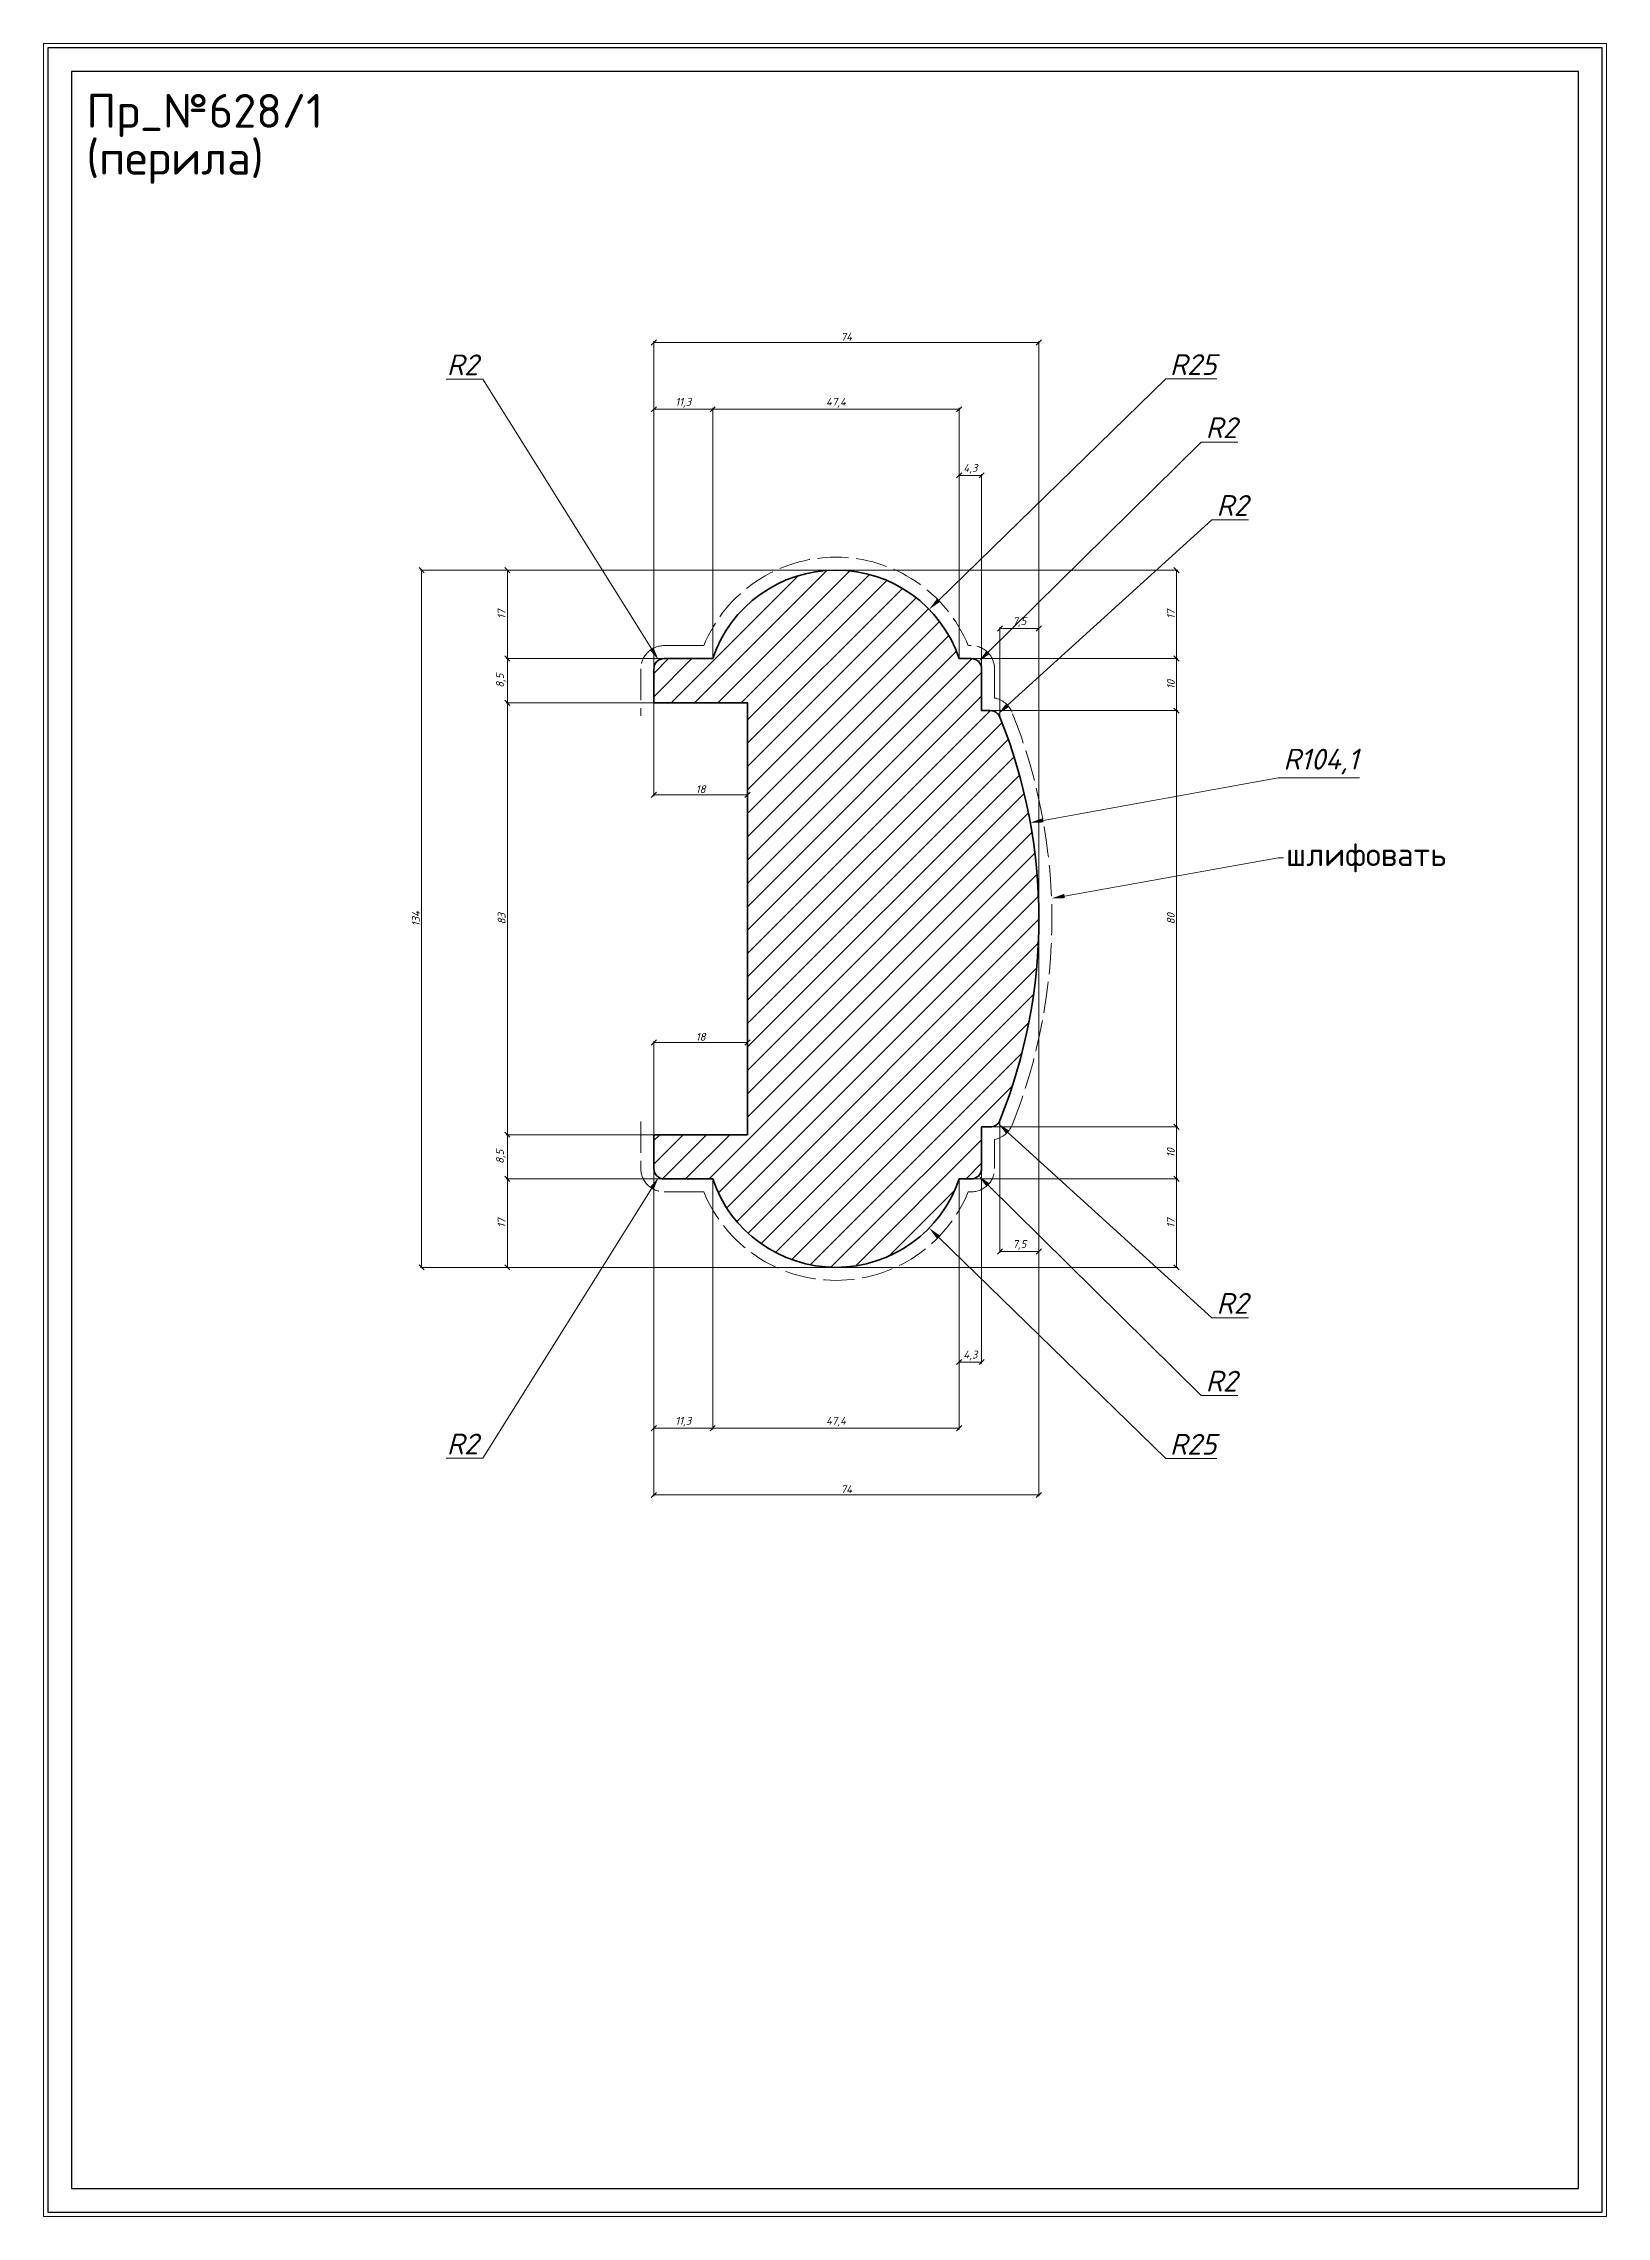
# Model space of a CAD drawing. Header units: millimetres. Extents: x 9236 to 9537, y -884 to -467.
import ezdxf
from ezdxf import colors
from ezdxf.entities.mleader import LeaderData, LeaderLine
from ezdxf.math import Vec2, Vec3

# ---------------------------------------------------------------- set-up
doc = ezdxf.new("R2010")
doc.units = ezdxf.units.MM
doc.linetypes.add('ACAD_ISO02W100', pattern=[15, 12, -3])
doc.layers.get('0').update_dxf_attribs({"lineweight": 13})
for name, color, linetype, lineweight in [('профили', 1, 'Continuous', 35), ('служебный слой ЛИНИИ ПУНКТИРНЫЕ', 7, 'ACAD_ISO02W100', 13), ('служебный слой РАЗМЕРЫ', 7, 'Continuous', 9), ('служебный слой ШТАМП', 7, 'Continuous', 30), ('служебный слой ШТРИХОВКА', 7, 'Continuous', 5)]:
    doc.layers.add(name, color=color, linetype=linetype, lineweight=lineweight)
doc.styles.add('ЕСКД', font='isocpeur.ttf', dxfattribs={"oblique": 15})
doc.styles.add('ЕСКД штамп_текст', font='isocpeur.ttf')
doc.dimstyles.new('ЕСКД', dxfattribs={"dimtxt": 3.5, "dimasz": 2.5, "dimexe": 0.25, "dimexo": 0, "dimgap": 0.35, "dimtad": 1, "dimdec": 1, "dimzin": 9, "dimtxsty": 'ЕСКД', "dimblk": 'OBLIQUE', "dimcen": 0, "dimclrd": 256, "dimclre": 256, "dimclrt": 256, "dimadec": 1, "dimazin": 0, "dimtfac": 1, "dimtdec": 1, "dimtmove": 0, "dimatfit": 3, "dimldrblk": 'DOTSMALL', "dimfxl": 1, "dimlwd": -1, "dimlwe": -1, "dimarcsym": 0})
doc.dimstyles.new('ЕСКД$4', dxfattribs={"dimtxt": 3.5, "dimasz": 2.5, "dimexe": 0.25, "dimexo": 0, "dimgap": 0.35, "dimtad": 1, "dimtoh": 1, "dimdec": 1, "dimzin": 9, "dimtxsty": 'ЕСКД', "dimblk1": 'OBLIQUE', "dimsah": 1, "dimcen": 0, "dimse1": 1, "dimclrd": 256, "dimclre": 256, "dimclrt": 256, "dimadec": 1, "dimazin": 0, "dimtfac": 1, "dimtdec": 1, "dimtofl": 0, "dimtmove": 0, "dimatfit": 3, "dimldrblk": 'DOTSMALL', "dimfxl": 1, "dimlwd": -1, "dimlwe": -1, "dimarcsym": 2})

# ---------------------------------------------------------------- blocks, each defined once
blk = doc.blocks.new('_OBLIQUE')
at = {"color": 0, "linetype": 'ByBlock'}
blk.add_line((-0.5, -0.5), (0.5, 0.5), dxfattribs=at)
blk = doc.blocks.new('*D34')
at = {"layer": 'Defpoints', "color": 0, "transparency": 16777216}
for p in [(9427.58, -579.01), (9420.1, -596.04), (9427.58, -634.79)]:
    blk.add_point(p, dxfattribs=at)
at = {"layer": 'служебный слой РАЗМЕРЫ', "transparency": 16777216}
for p, q in [((9420.1, -596.04), (9420.1, -578.76)), ((9420.1, -579.01), (9427.58, -579.01)), ((9427.58, -634.79), (9427.58, -578.76))]:
    blk.add_line(p, q, dxfattribs=at)
at = {"layer": 'служебный слой РАЗМЕРЫ', "transparency": 16777216, "rotation": 180}
blk.add_blockref('_OBLIQUE', (9420.1, -579.01), dxfattribs=at)
at = {"layer": 'служебный слой РАЗМЕРЫ', "transparency": 16777216}
blk.add_blockref('_OBLIQUE', (9427.58, -579.01), dxfattribs=at)
at = {"layer": 'служебный слой РАЗМЕРЫ', "transparency": 16777216, "insert": (9423.84, -577.76), "char_height": 1.5, "attachment_point": 5, "style": 'ЕСКД'}
blk.add_mtext('7,5', dxfattribs=at)
blk = doc.blocks.new('_DotSmall')
at = {"color": 0, "linetype": 'ByBlock', "lineweight": -3, "const_width": 0.5}
blk.add_lwpolyline([(-0.0625, 0, 1), (0.0625, 0, 1)], format="xyb", close=True, dxfattribs=at)
blk = doc.blocks.new('*D32')
at = {"layer": 'Defpoints', "color": 0, "transparency": 16777216}
for p in [(9412.27, -549.58), (9412.27, -584.79), (9416.58, -586.79)]:
    blk.add_point(p, dxfattribs=at)
at = {"layer": 'служебный слой РАЗМЕРЫ', "transparency": 16777216}
for p, q in [((9412.27, -584.79), (9412.27, -549.33)), ((9416.58, -549.58), (9412.27, -549.58)), ((9416.58, -586.79), (9416.58, -549.33))]:
    blk.add_line(p, q, dxfattribs=at)
at = {"layer": 'служебный слой РАЗМЕРЫ', "transparency": 16777216, "rotation": 180}
blk.add_blockref('_OBLIQUE', (9412.27, -549.58), dxfattribs=at)
at = {"layer": 'служебный слой РАЗМЕРЫ', "transparency": 16777216}
blk.add_blockref('_OBLIQUE', (9416.58, -549.58), dxfattribs=at)
at = {"layer": 'служебный слой РАЗМЕРЫ', "transparency": 16777216, "insert": (9414.42, -548.33), "char_height": 1.5, "attachment_point": 5, "style": 'ЕСКД'}
blk.add_mtext('4,3', dxfattribs=at)
blk = doc.blocks.new('*D31')
at = {"layer": 'Defpoints', "color": 0, "transparency": 16777216}
for p in [(9364.9, -536.88), (9364.9, -584.79), (9412.27, -584.79)]:
    blk.add_point(p, dxfattribs=at)
at = {"layer": 'служебный слой РАЗМЕРЫ', "transparency": 16777216}
for p, q in [((9364.9, -584.79), (9364.9, -536.63)), ((9412.27, -536.88), (9364.9, -536.88)), ((9412.27, -584.79), (9412.27, -536.63))]:
    blk.add_line(p, q, dxfattribs=at)
at = {"layer": 'служебный слой РАЗМЕРЫ', "transparency": 16777216, "rotation": 180}
blk.add_blockref('_OBLIQUE', (9364.9, -536.88), dxfattribs=at)
at = {"layer": 'служебный слой РАЗМЕРЫ', "transparency": 16777216}
blk.add_blockref('_OBLIQUE', (9412.27, -536.88), dxfattribs=at)
at = {"layer": 'служебный слой РАЗМЕРЫ', "transparency": 16777216, "insert": (9388.58, -535.63), "char_height": 1.5, "attachment_point": 5, "style": 'ЕСКД'}
blk.add_mtext('47,4', dxfattribs=at)
blk = doc.blocks.new('*D30')
at = {"layer": 'Defpoints', "color": 0, "transparency": 16777216}
for p in [(9353.58, -524.04), (9353.58, -586.79), (9427.58, -634.79)]:
    blk.add_point(p, dxfattribs=at)
at = {"layer": 'служебный слой РАЗМЕРЫ', "transparency": 16777216}
for p, q in [((9353.58, -586.79), (9353.58, -523.79)), ((9427.58, -524.04), (9353.58, -524.04)), ((9427.58, -634.79), (9427.58, -523.79))]:
    blk.add_line(p, q, dxfattribs=at)
at = {"layer": 'служебный слой РАЗМЕРЫ', "transparency": 16777216, "rotation": 180}
blk.add_blockref('_OBLIQUE', (9353.58, -524.04), dxfattribs=at)
at = {"layer": 'служебный слой РАЗМЕРЫ', "transparency": 16777216}
blk.add_blockref('_OBLIQUE', (9427.58, -524.04), dxfattribs=at)
at = {"layer": 'служебный слой РАЗМЕРЫ', "transparency": 16777216, "insert": (9390.58, -522.94), "char_height": 1.5, "attachment_point": 5, "style": 'ЕСКД'}
blk.add_mtext('74', dxfattribs=at)
blk = doc.blocks.new('*D29')
at = {"layer": 'Defpoints', "color": 0, "transparency": 16777216}
for p in [(9364.9, -536.88), (9353.58, -586.79), (9364.9, -584.79)]:
    blk.add_point(p, dxfattribs=at)
at = {"layer": 'служебный слой РАЗМЕРЫ', "transparency": 16777216}
for p, q in [((9353.58, -586.79), (9353.58, -536.63)), ((9353.58, -536.88), (9364.9, -536.88)), ((9364.9, -584.79), (9364.9, -536.63))]:
    blk.add_line(p, q, dxfattribs=at)
at = {"layer": 'служебный слой РАЗМЕРЫ', "transparency": 16777216, "rotation": 180}
blk.add_blockref('_OBLIQUE', (9353.58, -536.88), dxfattribs=at)
at = {"layer": 'служебный слой РАЗМЕРЫ', "transparency": 16777216}
blk.add_blockref('_OBLIQUE', (9364.9, -536.88), dxfattribs=at)
at = {"layer": 'служебный слой РАЗМЕРЫ', "transparency": 16777216, "insert": (9359.24, -535.63), "char_height": 1.5, "attachment_point": 5, "style": 'ЕСКД'}
blk.add_mtext('11,3', dxfattribs=at)
blk = doc.blocks.new('*D28')
at = {"layer": 'Defpoints', "color": 0, "transparency": 16777216}
for p in [(9354.51, -585.09), (9355.58, -586.79)]:
    blk.add_point(p, dxfattribs=at)
at = {"layer": 'служебный слой РАЗМЕРЫ', "transparency": 16777216}
for p, q in [((9313.67, -531.09), (9320.69, -531.09)), ((9320.69, -531.09), (9353.19, -582.97))]:
    blk.add_line(p, q, dxfattribs=at)
blk.add_solid([(9353.54, -582.75), (9352.83, -583.19), (9354.51, -585.09)], dxfattribs=at)
at = {"layer": 'служебный слой РАЗМЕРЫ', "transparency": 16777216, "insert": (9316.81, -528.34), "char_height": 4, "attachment_point": 5, "style": 'ЕСКД'}
blk.add_mtext('R2', dxfattribs=at)
blk = doc.blocks.new('*D27')
at = {"layer": 'Defpoints', "color": 0, "transparency": 16777216}
for p in [(9418.25, -596.8), (9419.73, -595.45)]:
    blk.add_point(p, dxfattribs=at)
at = {"layer": 'служебный слой РАЗМЕРЫ', "transparency": 16777216}
for p, q in [((9460.85, -558.12), (9421.58, -593.77)), ((9467.88, -558.12), (9460.85, -558.12))]:
    blk.add_line(p, q, dxfattribs=at)
blk.add_solid([(9421.3, -593.46), (9421.86, -594.08), (9419.73, -595.45)], dxfattribs=at)
at = {"layer": 'служебный слой РАЗМЕРЫ', "transparency": 16777216, "insert": (9464.74, -555.37), "char_height": 4, "attachment_point": 5, "style": 'ЕСКД'}
blk.add_mtext('R2', dxfattribs=at)
blk = doc.blocks.new('*D26')
at = {"layer": 'Defpoints', "color": 0, "transparency": 16777216}
for p in [(9414.58, -586.79), (9416.01, -585.38)]:
    blk.add_point(p, dxfattribs=at)
at = {"layer": 'служебный слой РАЗМЕРЫ', "transparency": 16777216}
for p, q in [((9458.76, -543.17), (9417.78, -583.63)), ((9465.79, -543.17), (9458.76, -543.17))]:
    blk.add_line(p, q, dxfattribs=at)
blk.add_solid([(9417.49, -583.33), (9418.08, -583.92), (9416.01, -585.38)], dxfattribs=at)
at = {"layer": 'служебный слой РАЗМЕРЫ', "transparency": 16777216, "insert": (9462.65, -540.42), "char_height": 4, "attachment_point": 5, "style": 'ЕСКД'}
blk.add_mtext('R2', dxfattribs=at)
blk = doc.blocks.new('*D25')
at = {"layer": 'Defpoints', "color": 0, "transparency": 16777216}
for p in [(9406.49, -575.34), (9388.58, -592.79)]:
    blk.add_point(p, dxfattribs=at)
at = {"layer": 'служебный слой РАЗМЕРЫ', "transparency": 16777216}
for p, q in [((9451.96, -531.04), (9408.28, -573.6)), ((9461.78, -531.04), (9451.96, -531.04))]:
    blk.add_line(p, q, dxfattribs=at)
blk.add_solid([(9407.99, -573.3), (9408.57, -573.89), (9406.49, -575.34)], dxfattribs=at)
at = {"layer": 'служебный слой РАЗМЕРЫ', "transparency": 16777216, "insert": (9457.24, -528.29), "char_height": 4, "attachment_point": 5, "style": 'ЕСКД'}
blk.add_mtext('R25', dxfattribs=at)
blk = doc.blocks.new('*D24')
at = {"layer": 'Defpoints', "color": 0, "transparency": 16777216}
for p in [(9354.51, -684.48), (9355.58, -682.79)]:
    blk.add_point(p, dxfattribs=at)
at = {"layer": 'служебный слой РАЗМЕРЫ', "transparency": 16777216}
for p, q in [((9320.69, -738.49), (9353.19, -686.6)), ((9313.67, -738.49), (9320.69, -738.49))]:
    blk.add_line(p, q, dxfattribs=at)
blk.add_solid([(9352.83, -686.38), (9353.54, -686.82), (9354.51, -684.48)], dxfattribs=at)
at = {"layer": 'служебный слой РАЗМЕРЫ', "transparency": 16777216, "insert": (9316.81, -735.74), "char_height": 4, "attachment_point": 5, "style": 'ЕСКД'}
blk.add_mtext('R2', dxfattribs=at)
blk = doc.blocks.new('*D23')
at = {"layer": 'Defpoints', "color": 0, "transparency": 16777216}
for p in [(9425.93, -616.32), (9323.48, -634.79)]:
    blk.add_point(p, dxfattribs=at)
at = {"layer": 'служебный слой РАЗМЕРЫ', "transparency": 16777216}
for p, q in [((9473.58, -607.74), (9428.39, -615.88)), ((9489.2, -607.74), (9473.58, -607.74))]:
    blk.add_line(p, q, dxfattribs=at)
blk.add_solid([(9428.32, -615.47), (9428.47, -616.29), (9425.93, -616.32)], dxfattribs=at)
at = {"layer": 'служебный слой РАЗМЕРЫ', "transparency": 16777216, "insert": (9481.77, -604.59), "char_height": 4, "attachment_point": 5, "style": 'ЕСКД'}
blk.add_mtext('R104,1', dxfattribs=at)
blk = doc.blocks.new('*D22')
at = {"layer": 'Defpoints', "color": 0, "transparency": 16777216}
for p in [(9418.25, -672.78), (9419.73, -674.12)]:
    blk.add_point(p, dxfattribs=at)
at = {"layer": 'служебный слой РАЗМЕРЫ', "transparency": 16777216}
for p, q in [((9460.85, -711.46), (9421.58, -675.8)), ((9467.88, -711.46), (9460.85, -711.46))]:
    blk.add_line(p, q, dxfattribs=at)
blk.add_solid([(9421.86, -675.5), (9421.3, -676.11), (9419.73, -674.12)], dxfattribs=at)
at = {"layer": 'служебный слой РАЗМЕРЫ', "transparency": 16777216, "insert": (9464.74, -708.71), "char_height": 4, "attachment_point": 5, "style": 'ЕСКД'}
blk.add_mtext('R2', dxfattribs=at)
blk = doc.blocks.new('*D21')
at = {"layer": 'Defpoints', "color": 0, "transparency": 16777216}
for p in [(9414.58, -682.79), (9416.01, -684.19)]:
    blk.add_point(p, dxfattribs=at)
at = {"layer": 'служебный слой РАЗМЕРЫ', "transparency": 16777216}
for p, q in [((9458.76, -726.41), (9417.78, -685.95)), ((9465.79, -726.41), (9458.76, -726.41))]:
    blk.add_line(p, q, dxfattribs=at)
blk.add_solid([(9418.08, -685.65), (9417.49, -686.25), (9416.01, -684.19)], dxfattribs=at)
at = {"layer": 'служебный слой РАЗМЕРЫ', "transparency": 16777216, "insert": (9462.65, -723.66), "char_height": 4, "attachment_point": 5, "style": 'ЕСКД'}
blk.add_mtext('R2', dxfattribs=at)
blk = doc.blocks.new('*D20')
at = {"layer": 'Defpoints', "color": 0, "transparency": 16777216}
for p in [(9388.58, -676.79), (9406.49, -694.23)]:
    blk.add_point(p, dxfattribs=at)
at = {"layer": 'служебный слой РАЗМЕРЫ', "transparency": 16777216}
for p, q in [((9451.96, -738.54), (9408.28, -695.98)), ((9461.78, -738.54), (9451.96, -738.54))]:
    blk.add_line(p, q, dxfattribs=at)
blk.add_solid([(9408.57, -695.68), (9407.99, -696.28), (9406.49, -694.23)], dxfattribs=at)
at = {"layer": 'служебный слой РАЗМЕРЫ', "transparency": 16777216, "insert": (9457.24, -735.79), "char_height": 4, "attachment_point": 5, "style": 'ЕСКД'}
blk.add_mtext('R25', dxfattribs=at)
blk = doc.blocks.new('*D19')
at = {"layer": 'Defpoints', "color": 0, "transparency": 16777216}
for p in [(9412.27, -684.79), (9416.58, -682.79), (9412.27, -719.99)]:
    blk.add_point(p, dxfattribs=at)
at = {"layer": 'служебный слой РАЗМЕРЫ', "transparency": 16777216}
for p, q in [((9412.27, -684.79), (9412.27, -720.24)), ((9416.58, -682.79), (9416.58, -720.24)), ((9416.58, -719.99), (9412.27, -719.99))]:
    blk.add_line(p, q, dxfattribs=at)
at = {"layer": 'служебный слой РАЗМЕРЫ', "transparency": 16777216, "rotation": 180}
blk.add_blockref('_OBLIQUE', (9412.27, -719.99), dxfattribs=at)
at = {"layer": 'служебный слой РАЗМЕРЫ', "transparency": 16777216}
blk.add_blockref('_OBLIQUE', (9416.58, -719.99), dxfattribs=at)
at = {"layer": 'служебный слой РАЗМЕРЫ', "transparency": 16777216, "insert": (9414.42, -718.74), "char_height": 1.5, "attachment_point": 5, "style": 'ЕСКД'}
blk.add_mtext('4,3', dxfattribs=at)
blk = doc.blocks.new('*D18')
at = {"layer": 'Defpoints', "color": 0, "transparency": 16777216}
for p in [(9364.9, -684.79), (9412.27, -684.79), (9364.9, -732.7)]:
    blk.add_point(p, dxfattribs=at)
at = {"layer": 'служебный слой РАЗМЕРЫ', "transparency": 16777216}
for p, q in [((9364.9, -684.79), (9364.9, -732.95)), ((9412.27, -684.79), (9412.27, -732.95)), ((9412.27, -732.7), (9364.9, -732.7))]:
    blk.add_line(p, q, dxfattribs=at)
at = {"layer": 'служебный слой РАЗМЕРЫ', "transparency": 16777216, "rotation": 180}
blk.add_blockref('_OBLIQUE', (9364.9, -732.7), dxfattribs=at)
at = {"layer": 'служебный слой РАЗМЕРЫ', "transparency": 16777216}
blk.add_blockref('_OBLIQUE', (9412.27, -732.7), dxfattribs=at)
at = {"layer": 'служебный слой РАЗМЕРЫ', "transparency": 16777216, "insert": (9388.58, -731.45), "char_height": 1.5, "attachment_point": 5, "style": 'ЕСКД'}
blk.add_mtext('47,4', dxfattribs=at)
blk = doc.blocks.new('*D17')
at = {"layer": 'Defpoints', "color": 0, "transparency": 16777216}
for p in [(9308.96, -567.79), (9386.58, -567.79), (9388.58, -701.79)]:
    blk.add_point(p, dxfattribs=at)
at = {"layer": 'служебный слой РАЗМЕРЫ', "transparency": 16777216}
for p, q in [((9386.58, -567.79), (9308.71, -567.79)), ((9308.96, -701.79), (9308.96, -567.79)), ((9388.58, -701.79), (9308.71, -701.79))]:
    blk.add_line(p, q, dxfattribs=at)
for p, rotation in [((9308.96, -567.79), 90), ((9308.96, -701.79), 270)]:
    blk.add_blockref('_OBLIQUE', p, dxfattribs=dict(at, rotation=rotation))
at = {"layer": 'служебный слой РАЗМЕРЫ', "transparency": 16777216, "insert": (9307.86, -634.79), "char_height": 1.5, "attachment_point": 5, "rotation": 90, "style": 'ЕСКД'}
blk.add_mtext('134', dxfattribs=at)
blk = doc.blocks.new('*D16')
at = {"layer": 'Defpoints', "color": 0, "transparency": 16777216}
for p in [(9388.58, -567.79), (9454.04, -567.79), (9414.58, -584.79)]:
    blk.add_point(p, dxfattribs=at)
at = {"layer": 'служебный слой РАЗМЕРЫ', "transparency": 16777216}
for p, q in [((9388.58, -567.79), (9454.29, -567.79)), ((9454.04, -584.79), (9454.04, -567.79)), ((9414.58, -584.79), (9454.29, -584.79))]:
    blk.add_line(p, q, dxfattribs=at)
for p, rotation in [((9454.04, -567.79), 90), ((9454.04, -584.79), 270)]:
    blk.add_blockref('_OBLIQUE', p, dxfattribs=dict(at, rotation=rotation))
at = {"layer": 'служебный слой РАЗМЕРЫ', "transparency": 16777216, "insert": (9452.94, -576.29), "char_height": 1.5, "attachment_point": 5, "rotation": 90, "style": 'ЕСКД'}
blk.add_mtext('17', dxfattribs=at)
blk = doc.blocks.new('*D15')
at = {"layer": 'Defpoints', "color": 0, "transparency": 16777216}
for p in [(9414.58, -584.79), (9454.04, -584.79), (9418.25, -594.8)]:
    blk.add_point(p, dxfattribs=at)
at = {"layer": 'служебный слой РАЗМЕРЫ', "transparency": 16777216}
for p, q in [((9414.58, -584.79), (9454.29, -584.79)), ((9454.04, -594.8), (9454.04, -584.79)), ((9418.25, -594.8), (9454.29, -594.8))]:
    blk.add_line(p, q, dxfattribs=at)
for p, rotation in [((9454.04, -584.79), 90), ((9454.04, -594.8), 270)]:
    blk.add_blockref('_OBLIQUE', p, dxfattribs=dict(at, rotation=rotation))
at = {"layer": 'служебный слой РАЗМЕРЫ', "transparency": 16777216, "insert": (9452.94, -589.79), "char_height": 1.5, "attachment_point": 5, "rotation": 90, "style": 'ЕСКД'}
blk.add_mtext('10', dxfattribs=at)
blk = doc.blocks.new('*D14')
at = {"layer": 'Defpoints', "color": 0, "transparency": 16777216}
for p in [(9418.25, -594.8), (9454.04, -594.8), (9418.25, -674.78)]:
    blk.add_point(p, dxfattribs=at)
at = {"layer": 'служебный слой РАЗМЕРЫ', "transparency": 16777216}
for p, q in [((9418.25, -594.8), (9454.29, -594.8)), ((9454.04, -674.78), (9454.04, -594.8)), ((9418.25, -674.78), (9454.29, -674.78))]:
    blk.add_line(p, q, dxfattribs=at)
for p, rotation in [((9454.04, -594.8), 90), ((9454.04, -674.78), 270)]:
    blk.add_blockref('_OBLIQUE', p, dxfattribs=dict(at, rotation=rotation))
at = {"layer": 'служебный слой РАЗМЕРЫ', "transparency": 16777216, "insert": (9452.94, -634.79), "char_height": 1.5, "attachment_point": 5, "rotation": 90, "style": 'ЕСКД'}
blk.add_mtext('80', dxfattribs=at)
blk = doc.blocks.new('*D13')
at = {"layer": 'Defpoints', "color": 0, "transparency": 16777216}
for p in [(9418.25, -674.78), (9454.04, -674.78), (9414.58, -684.79)]:
    blk.add_point(p, dxfattribs=at)
at = {"layer": 'служебный слой РАЗМЕРЫ', "transparency": 16777216}
for p, q in [((9418.25, -674.78), (9454.29, -674.78)), ((9454.04, -684.79), (9454.04, -674.78)), ((9414.58, -684.79), (9454.29, -684.79))]:
    blk.add_line(p, q, dxfattribs=at)
for p, rotation in [((9454.04, -674.78), 90), ((9454.04, -684.79), 270)]:
    blk.add_blockref('_OBLIQUE', p, dxfattribs=dict(at, rotation=rotation))
at = {"layer": 'служебный слой РАЗМЕРЫ', "transparency": 16777216, "insert": (9452.94, -679.78), "char_height": 1.5, "attachment_point": 5, "rotation": 90, "style": 'ЕСКД'}
blk.add_mtext('10', dxfattribs=at)
blk = doc.blocks.new('*D12')
at = {"layer": 'Defpoints', "color": 0, "transparency": 16777216}
for p in [(9414.58, -684.79), (9454.04, -684.79), (9388.58, -701.79)]:
    blk.add_point(p, dxfattribs=at)
at = {"layer": 'служебный слой РАЗМЕРЫ', "transparency": 16777216}
for p, q in [((9414.58, -684.79), (9454.29, -684.79)), ((9454.04, -701.79), (9454.04, -684.79)), ((9388.58, -701.79), (9454.29, -701.79))]:
    blk.add_line(p, q, dxfattribs=at)
for p, rotation in [((9454.04, -684.79), 90), ((9454.04, -701.79), 270)]:
    blk.add_blockref('_OBLIQUE', p, dxfattribs=dict(at, rotation=rotation))
at = {"layer": 'служебный слой РАЗМЕРЫ', "transparency": 16777216, "insert": (9452.94, -693.29), "char_height": 1.5, "attachment_point": 5, "rotation": 90, "style": 'ЕСКД'}
blk.add_mtext('17', dxfattribs=at)
blk = doc.blocks.new('*D10')
at = {"layer": 'Defpoints', "color": 0, "transparency": 16777216}
for p in [(9325.43, -567.79), (9388.58, -567.79), (9355.58, -584.79)]:
    blk.add_point(p, dxfattribs=at)
at = {"layer": 'служебный слой РАЗМЕРЫ', "transparency": 16777216}
for p, q in [((9388.58, -567.79), (9325.18, -567.79)), ((9325.43, -584.79), (9325.43, -567.79)), ((9355.58, -584.79), (9325.18, -584.79))]:
    blk.add_line(p, q, dxfattribs=at)
for p, rotation in [((9325.43, -567.79), 90), ((9325.43, -584.79), 270)]:
    blk.add_blockref('_OBLIQUE', p, dxfattribs=dict(at, rotation=rotation))
at = {"layer": 'служебный слой РАЗМЕРЫ', "transparency": 16777216, "insert": (9324.33, -576.29), "char_height": 1.5, "attachment_point": 5, "rotation": 90, "style": 'ЕСКД'}
blk.add_mtext('17', dxfattribs=at)
blk = doc.blocks.new('*D9')
at = {"layer": 'Defpoints', "color": 0, "transparency": 16777216}
for p in [(9325.43, -584.79), (9355.58, -584.79), (9353.58, -593.29)]:
    blk.add_point(p, dxfattribs=at)
at = {"layer": 'служебный слой РАЗМЕРЫ', "transparency": 16777216}
for p, q in [((9355.58, -584.79), (9325.18, -584.79)), ((9325.43, -593.29), (9325.43, -584.79)), ((9353.58, -593.29), (9325.18, -593.29))]:
    blk.add_line(p, q, dxfattribs=at)
for p, rotation in [((9325.43, -584.79), 90), ((9325.43, -593.29), 270)]:
    blk.add_blockref('_OBLIQUE', p, dxfattribs=dict(at, rotation=rotation))
at = {"layer": 'служебный слой РАЗМЕРЫ', "transparency": 16777216, "insert": (9324.18, -589.04), "char_height": 1.5, "attachment_point": 5, "rotation": 90, "style": 'ЕСКД'}
blk.add_mtext('8,5', dxfattribs=at)
blk = doc.blocks.new('*D8')
at = {"layer": 'Defpoints', "color": 0, "transparency": 16777216}
for p in [(9325.43, -593.29), (9353.58, -593.29), (9353.58, -676.29)]:
    blk.add_point(p, dxfattribs=at)
at = {"layer": 'служебный слой РАЗМЕРЫ', "transparency": 16777216}
for p, q in [((9353.58, -593.29), (9325.18, -593.29)), ((9325.43, -676.29), (9325.43, -593.29)), ((9353.58, -676.29), (9325.18, -676.29))]:
    blk.add_line(p, q, dxfattribs=at)
for p, rotation in [((9325.43, -593.29), 90), ((9325.43, -676.29), 270)]:
    blk.add_blockref('_OBLIQUE', p, dxfattribs=dict(at, rotation=rotation))
at = {"layer": 'служебный слой РАЗМЕРЫ', "transparency": 16777216, "insert": (9324.33, -634.79), "char_height": 1.5, "attachment_point": 5, "rotation": 90, "style": 'ЕСКД'}
blk.add_mtext('83', dxfattribs=at)
blk = doc.blocks.new('*D7')
at = {"layer": 'Defpoints', "color": 0, "transparency": 16777216}
for p in [(9325.43, -676.29), (9353.58, -676.29), (9355.58, -684.79)]:
    blk.add_point(p, dxfattribs=at)
at = {"layer": 'служебный слой РАЗМЕРЫ', "transparency": 16777216}
for p, q in [((9353.58, -676.29), (9325.18, -676.29)), ((9325.43, -684.79), (9325.43, -676.29)), ((9355.58, -684.79), (9325.18, -684.79))]:
    blk.add_line(p, q, dxfattribs=at)
for p, rotation in [((9325.43, -676.29), 90), ((9325.43, -684.79), 270)]:
    blk.add_blockref('_OBLIQUE', p, dxfattribs=dict(at, rotation=rotation))
at = {"layer": 'служебный слой РАЗМЕРЫ', "transparency": 16777216, "insert": (9324.18, -680.54), "char_height": 1.5, "attachment_point": 5, "rotation": 90, "style": 'ЕСКД'}
blk.add_mtext('8,5', dxfattribs=at)
blk = doc.blocks.new('*D6')
at = {"layer": 'Defpoints', "color": 0, "transparency": 16777216}
for p in [(9325.43, -684.79), (9355.58, -684.79), (9388.58, -701.79)]:
    blk.add_point(p, dxfattribs=at)
at = {"layer": 'служебный слой РАЗМЕРЫ', "transparency": 16777216}
for p, q in [((9355.58, -684.79), (9325.18, -684.79)), ((9325.43, -701.79), (9325.43, -684.79)), ((9388.58, -701.79), (9325.18, -701.79))]:
    blk.add_line(p, q, dxfattribs=at)
for p, rotation in [((9325.43, -684.79), 90), ((9325.43, -701.79), 270)]:
    blk.add_blockref('_OBLIQUE', p, dxfattribs=dict(at, rotation=rotation))
at = {"layer": 'служебный слой РАЗМЕРЫ', "transparency": 16777216, "insert": (9324.33, -693.29), "char_height": 1.5, "attachment_point": 5, "rotation": 90, "style": 'ЕСКД'}
blk.add_mtext('17', dxfattribs=at)
blk = doc.blocks.new('*D5')
at = {"layer": 'Defpoints', "color": 0, "transparency": 16777216}
for p in [(9427.58, -634.79), (9353.58, -682.79), (9353.58, -745.53)]:
    blk.add_point(p, dxfattribs=at)
at = {"layer": 'служебный слой РАЗМЕРЫ', "transparency": 16777216}
for p, q in [((9427.58, -634.79), (9427.58, -745.78)), ((9353.58, -682.79), (9353.58, -745.78)), ((9427.58, -745.53), (9353.58, -745.53))]:
    blk.add_line(p, q, dxfattribs=at)
at = {"layer": 'служебный слой РАЗМЕРЫ', "transparency": 16777216, "rotation": 180}
blk.add_blockref('_OBLIQUE', (9353.58, -745.53), dxfattribs=at)
at = {"layer": 'служебный слой РАЗМЕРЫ', "transparency": 16777216}
blk.add_blockref('_OBLIQUE', (9427.58, -745.53), dxfattribs=at)
at = {"layer": 'служебный слой РАЗМЕРЫ', "transparency": 16777216, "insert": (9390.58, -744.43), "char_height": 1.5, "attachment_point": 5, "style": 'ЕСКД'}
blk.add_mtext('74', dxfattribs=at)
blk = doc.blocks.new('*D4')
at = {"layer": 'Defpoints', "color": 0, "transparency": 16777216}
for p in [(9427.58, -634.79), (9420.1, -673.54), (9427.58, -698.73)]:
    blk.add_point(p, dxfattribs=at)
at = {"layer": 'служебный слой РАЗМЕРЫ', "transparency": 16777216}
for p, q in [((9427.58, -634.79), (9427.58, -698.98)), ((9420.1, -673.54), (9420.1, -698.98)), ((9420.1, -698.73), (9427.58, -698.73))]:
    blk.add_line(p, q, dxfattribs=at)
at = {"layer": 'служебный слой РАЗМЕРЫ', "transparency": 16777216, "rotation": 180}
blk.add_blockref('_OBLIQUE', (9420.1, -698.73), dxfattribs=at)
at = {"layer": 'служебный слой РАЗМЕРЫ', "transparency": 16777216}
blk.add_blockref('_OBLIQUE', (9427.58, -698.73), dxfattribs=at)
at = {"layer": 'служебный слой РАЗМЕРЫ', "transparency": 16777216, "insert": (9423.84, -697.48), "char_height": 1.5, "attachment_point": 5, "style": 'ЕСКД'}
blk.add_mtext('7,5', dxfattribs=at)
blk = doc.blocks.new('*D3')
at = {"layer": 'Defpoints', "color": 0, "transparency": 16777216}
for p in [(9353.58, -682.79), (9364.9, -684.79), (9364.9, -732.7)]:
    blk.add_point(p, dxfattribs=at)
at = {"layer": 'служебный слой РАЗМЕРЫ', "transparency": 16777216}
for p, q in [((9353.58, -682.79), (9353.58, -732.95)), ((9364.9, -684.79), (9364.9, -732.95)), ((9353.58, -732.7), (9364.9, -732.7))]:
    blk.add_line(p, q, dxfattribs=at)
at = {"layer": 'служебный слой РАЗМЕРЫ', "transparency": 16777216, "rotation": 180}
blk.add_blockref('_OBLIQUE', (9353.58, -732.7), dxfattribs=at)
at = {"layer": 'служебный слой РАЗМЕРЫ', "transparency": 16777216}
blk.add_blockref('_OBLIQUE', (9364.9, -732.7), dxfattribs=at)
at = {"layer": 'служебный слой РАЗМЕРЫ', "transparency": 16777216, "insert": (9359.24, -731.45), "char_height": 1.5, "attachment_point": 5, "style": 'ЕСКД'}
blk.add_mtext('11,3', dxfattribs=at)

msp = doc.modelspace()

# ---------------------------------------------------------------- hatches: boundary and pattern name
at = {"layer": 'служебный слой ШТРИХОВКА'}
h = msp.add_hatch(dxfattribs=at)
h.set_pattern_fill('ANSI31', color=256, style=0)
h.set_pattern_definition([(45, (9618.299, -228.6243), (-2.245064, 2.245064), [])])
h.paths.add_polyline_path([(9420.1, -596.04, 0.304284), (9418.25, -594.8), (9416.58, -594.8), (9416.58, -586.79, 0.414214), (9414.58, -584.79), (9413.58, -584.79), (9412.27, -584.79, 0.717741), (9364.9, -584.79), (9363.58, -584.79), (9358.58, -584.79), (9355.58, -584.79, 0.414214), (9353.58, -586.79), (9353.58, -593.29), (9371.58, -593.29), (9371.58, -676.29), (9353.58, -676.29), (9353.58, -682.79, 0.414214), (9355.58, -684.79), (9358.58, -684.79), (9363.58, -684.79), (9364.9, -684.79, 0.717741), (9412.27, -684.79), (9413.58, -684.79), (9414.58, -684.79, 0.414214), (9416.58, -682.79), (9416.58, -674.78), (9418.25, -674.78, 0.304284), (9420.1, -673.54, 0.193058)])

# ---------------------------------------------------------------- linework, layer by layer
at = {"layer": 'профили'}
msp.add_lwpolyline([(9353.58, -676.29), (9353.58, -682.79, 0.414214), (9355.58, -684.79), (9358.58, -684.79), (9363.58, -684.79), (9364.9, -684.79, 0.717741), (9412.27, -684.79), (9413.58, -684.79), (9414.58, -684.79, 0.414214), (9416.58, -682.79), (9416.58, -674.78), (9418.25, -674.78, 0.304284), (9420.1, -673.54, 0.193058), (9420.1, -596.04, 0.304284), (9418.25, -594.8), (9416.58, -594.8), (9416.58, -586.79, 0.414214), (9414.58, -584.79), (9413.58, -584.79), (9412.27, -584.79, 0.717741), (9364.9, -584.79), (9363.58, -584.79), (9358.58, -584.79), (9355.58, -584.79, 0.414214), (9353.58, -586.79), (9353.58, -593.29), (9371.58, -593.29), (9371.58, -676.29)], format="xyb", close=True, dxfattribs=at)
at = {"layer": 'служебный слой ЛИНИИ ПУНКТИРНЫЕ', "ltscale": 0.5}
msp.add_lwpolyline([(9351.08, -673.79), (9351.08, -682.79, 0.414214), (9355.58, -687.29), (9358.58, -687.29), (9363.17, -687.29, 0.668856), (9414, -687.29), (9414.58, -687.29, 0.414214), (9419.08, -682.79), (9419.08, -677.2, 0.254883), (9422.42, -674.48, 0.193097), (9422.42, -595.1, 0.254883), (9419.08, -592.37), (9419.08, -586.79, 0.414214), (9414.58, -582.29), (9414, -582.29, 0.668856), (9363.17, -582.29), (9358.58, -582.29), (9355.58, -582.29, 0.414214), (9351.08, -586.79), (9351.08, -595.79)], format="xyb", dxfattribs=at)
at = {"layer": 'служебный слой ШТАМП', "color": 6, "lineweight": 5, "ltscale": 100}
msp.add_lwpolyline([(9536.68, -466.58), (9236.27, -466.58), (9236.27, -884.21), (9536.68, -884.21)], close=True, dxfattribs=at)
at = {"layer": 'служебный слой ШТАМП', "ltscale": 100}
for points in [[(9535.82, -467.44), (9237.14, -467.44), (9237.14, -883.35), (9535.82, -883.35)], [(9531.29, -471.97), (9241.67, -471.97), (9241.67, -878.82), (9531.29, -878.82)]]:
    msp.add_lwpolyline(points, close=True, dxfattribs=at)

# ---------------------------------------------------------------- texts
at = {"layer": 'служебный слой РАЗМЕРЫ', "char_height": 6.5, "attachment_point": 1, "style": 'ЕСКД штамп_текст'}
for s, insert in [('{\\fISOCPEUR|b1|i0|c204|p34;Пр_№628/1}', (9244.52, -476.28)), ('{\\fISOCPEUR|b1|i0|c204|p34;(перила)}', (9244.52, -485.29))]:
    msp.add_mtext_dynamic_manual_height_columns(s, width=68.5328, gutter_width=15, heights=[0], dxfattribs=dict(at, insert=insert))

# ---------------------------------------------------------------- dimensions: what is measured, and where the dimension line sits
at = {"layer": 'служебный слой РАЗМЕРЫ'}
for base, p1, p2, picture, middle in [((9353.58, -524.04), (9427.58, -634.79), (9353.58, -586.79), '*D30', (9390.58, -522.94)), ((9364.9, -536.88), (9353.58, -586.79), (9364.9, -584.79), '*D29', (9359.24, -535.63)), ((9364.9, -536.88), (9412.27, -584.79), (9364.9, -584.79), '*D31', (9388.58, -535.63)), ((9412.27, -549.58), (9416.58, -586.79), (9412.27, -584.79), '*D32', (9414.42, -548.33)), ((9427.58, -579.01), (9420.1, -596.04), (9427.58, -634.79), '*D34', (9423.84, -577.76)), ((9353.58, -745.53), (9427.58, -634.79), (9353.58, -682.79), '*D5', (9390.58, -744.43)), ((9427.58, -698.73), (9420.1, -673.54), (9427.58, -634.79), '*D4', (9423.84, -697.48)), ((9364.9, -732.7), (9353.58, -682.79), (9364.9, -684.79), '*D3', (9359.24, -731.45)), ((9364.9, -732.7), (9412.27, -684.79), (9364.9, -684.79), '*D18', (9388.58, -731.45)), ((9412.27, -719.99), (9416.58, -682.79), (9412.27, -684.79), '*D19', (9414.42, -718.74))]:
    dim = msp.add_linear_dim(base=base, p1=p1, p2=p2, dimstyle='ЕСКД', override={"dimtxt": 1.5, "dimasz": 1}, dxfattribs=at)
    dim.commit()
    dim.dimension.update_dxf_attribs({"geometry": picture, "text_midpoint": middle})
for center, mpoint, picture, middle in [((9355.58, -586.79), (9354.51, -585.09), '*D28', (9316.81, -531.09)), ((9388.58, -592.79), (9406.49, -575.34), '*D25', (9457.24, -531.04)), ((9414.58, -586.79), (9416.01, -585.38), '*D26', (9462.65, -543.17)), ((9418.25, -596.8), (9419.73, -595.45), '*D27', (9464.74, -558.12)), ((9323.48, -634.79), (9425.93, -616.32), '*D23', (9473.58, -607.74)), ((9418.25, -672.78), (9419.73, -674.12), '*D22', (9464.74, -711.46)), ((9388.58, -676.79), (9406.49, -694.23), '*D20', (9457.24, -738.54)), ((9355.58, -682.79), (9354.51, -684.48), '*D24', (9316.81, -738.49)), ((9414.58, -682.79), (9416.01, -684.19), '*D21', (9462.65, -726.41))]:
    dim = msp.add_radius_dim(center=center, mpoint=mpoint, dimstyle='ЕСКД$4', override={"dimtxt": 4, "dimasz": 2.5, "dimgap": 0.75}, dxfattribs=at)
    dim.commit()
    dim.dimension.update_dxf_attribs({"geometry": picture, "text_midpoint": middle, "dimtype": 132})
for base, p1, p2, picture, middle in [((9308.96, -567.79), (9388.58, -701.79), (9386.58, -567.79), '*D17', (9307.86, -634.79)), ((9325.43, -567.79), (9355.58, -584.79), (9388.58, -567.79), '*D10', (9324.33, -576.29)), ((9454.04, -567.79), (9414.58, -584.79), (9388.58, -567.79), '*D16', (9452.94, -576.29)), ((9325.43, -584.79), (9353.58, -593.29), (9355.58, -584.79), '*D9', (9324.18, -589.04)), ((9454.04, -584.79), (9418.25, -594.8), (9414.58, -584.79), '*D15', (9452.94, -589.79)), ((9325.43, -593.29), (9353.58, -676.29), (9353.58, -593.29), '*D8', (9324.33, -634.79)), ((9454.04, -594.8), (9418.25, -674.78), (9418.25, -594.8), '*D14', (9452.94, -634.79)), ((9325.43, -676.29), (9355.58, -684.79), (9353.58, -676.29), '*D7', (9324.18, -680.54)), ((9454.04, -674.78), (9414.58, -684.79), (9418.25, -674.78), '*D13', (9452.94, -679.78)), ((9325.43, -684.79), (9388.58, -701.79), (9355.58, -684.79), '*D6', (9324.33, -693.29)), ((9454.04, -684.79), (9388.58, -701.79), (9414.58, -684.79), '*D12', (9452.94, -693.29))]:
    dim = msp.add_linear_dim(base=base, p1=p1, p2=p2, angle=270, dimstyle='ЕСКД', override={"dimtxt": 1.5, "dimasz": 1}, dxfattribs=at)
    dim.commit()
    dim.dimension.update_dxf_attribs({"geometry": picture, "text_midpoint": middle})
for base, p1, p2 in [((9371.58, -610.99), (9353.58, -593.29), (9371.58, -593.29)), ((9371.58, -658.59), (9353.58, -676.29), (9371.58, -676.29))]:
    msp.add_linear_dim(base=base, p1=p1, p2=p2, dimstyle='ЕСКД', override={"dimtxt": 1.5, "dimasz": 1}, dxfattribs=at).render()

# ---------------------------------------------------------------- leaders
ml = msp.add_multileader_mtext('Standard', dxfattribs=at)
ml.set_content('\\A1;{\\fISOCPEUR|b1|i0|c204|p34;шлифовать}', color=256, style='ЕСКД штамп_текст')
ml.set_leader_properties(color=256, linetype='ByLayer', lineweight=-1)
ml.build(insert=Vec2(0, 0))
ml.multileader.update_dxf_attribs({"dogleg_length": 1, "arrow_head_size": 2.5})
ctx = ml.context
ctx.base_point, ctx.char_height, ctx.arrow_head_size, ctx.landing_gap_size, ctx.plane_origin = Vec3(9474.58, -623.07), 4.5, 2.5, 0.5, Vec3(9534.97, -610.39)
notes = []
notes.append((ctx, [(1, (1, 1, 0), (9473.58, -623.07), (1, 0), 1, [(0, [(9430.05, -630.87)], 0, [])])]))
ctx.mtext.insert, ctx.mtext.flow_direction = Vec3(9475.08, -620.17), 5
for ctx, leaders in notes:
    for number, flags, end, landing, length, lines in leaders:
        leader = LeaderData()
        leader.index, (leader.has_last_leader_line, leader.has_dogleg_vector, leader.attachment_direction) = number, flags
        leader.last_leader_point, leader.dogleg_vector, leader.dogleg_length = Vec3(end), Vec3(landing), length
        for number, points, colour, breaks in lines:
            line = LeaderLine()
            line.index, line.vertices, line.color, line.breaks = number, Vec3.list(points), colors.encode_raw_color(colour), breaks
            leader.lines.append(line)
        ctx.leaders.append(leader)

doc.saveas('drawing.dxf')
